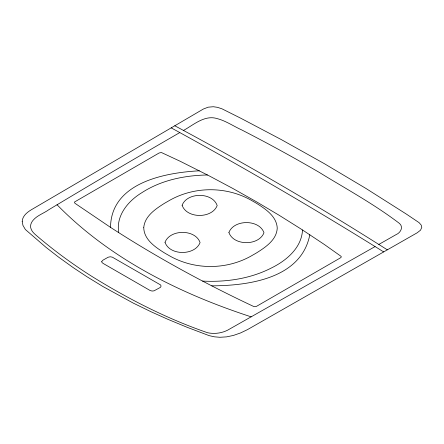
<?xml version="1.0" encoding="UTF-8"?>
<svg xmlns="http://www.w3.org/2000/svg" width="444" height="444" viewBox="0 0 444 444"><rect width="100%" height="100%" fill="white"/><g stroke="black" fill="none" stroke-linecap="round" stroke-linejoin="round"><path stroke-width="0.67" d="M110.523 227.372L75.141 203.419L74.47 202.669L74.581 201.97L159.119 152.991L161.366 152.508L180.203 161.277L208.763 175.641L232.845 188.478L256.288 201.681L279.11 215.246L301.293 229.171L324.481 244.572L341.186 256.421L341.22 257.159L340.426 257.875L256.787 306.188C255.827 306.765 254.606 306.854 253.568 306.427C204.246 283.217 156.277 257.032 110.523 227.372C110.994 182.756 164.496 172.677 199.339 170.801M302.514 229.964C301.648 247.802 286.458 260.561 271.556 267.904C250.41 278.793 226.151 282.317 202.586 281.08M309.818 234.732C301.332 278.621 248.496 285.697 211.738 285.836M375.08 246.564C311.022 206.832 245.865 168.87 179.798 132.578C135.936 157.892 92.297 183.588 48.89 209.668C43.784 213.353 37.257 215.329 33.117 220.241C31.396 222.233 30.17 224.908 30.686 227.583C31.258 230.608 33.455 232.995 35.731 234.915C53.324 250.072 72.089 263.853 91.697 276.29C128.233 298.99 166.994 318.748 207.67 332.761C214.347 334.138 221.456 333.255 227.561 330.208L375.08 246.564L383.655 251.898M183.494 130.442C193.379 125.036 204.629 114.669 217.094 118.587C225.829 120.829 233.372 126.129 241.497 129.826C267.821 143.345 293.795 157.537 319.353 172.461C346.32 189.022 374.475 204.351 399.622 223.56C403.713 227.245 400.416 232.928 396.12 234.61L378.815 244.444M207.487 174.986C184.582 175.374 161.078 180.147 141.658 192.813C128.111 201.015 115.74 215.812 118.759 232.656M251.176 316.844C179.787 293.584 110.079 258.991 57.06 204.767M174.797 125.763C247.097 164.53 318.059 205.805 387.296 249.817M171.201 127.866L179.798 132.578M22.2 221.423L22.944 225.38L25.364 229.515L45.993 247.325L58.53 257.07L73.282 267.66L86.969 276.74L103.019 286.58L133.25 303.091L151.21 311.832L167.754 319.264L187.013 327.25L209.218 335.658L214.452 336.824L219.83 337.279L226.551 336.874L233.477 335.42L240.615 332.917L247.519 329.598L417.205 232.778L420.529 230.175L421.794 227.367L421.217 225.108L419.103 222.66L406.388 214.102L366 188.489L324.286 163.642L281.246 139.56L240.975 118.326L221.967 108.813L217.421 107.32L213.303 106.732L208.169 107.182L203.374 109.03L31.452 209.69C27.173 212.254 22.416 215.995 22.2 221.423M101.704 261.705L102.042 262.559L103.13 263.42L150.183 290.543L152.087 291.048L153.985 290.853L159.624 287.812C161.483 287.185 161.466 284.954 159.624 284.382L112.332 257.165L110.251 256.765L108.114 257.237L102.753 260.295L101.704 261.671M143.756 227.6C143.917 239.516 155.217 247.069 164.252 252.78A122.96 70.99 0 0 0 167.777 254.812C193.628 270.39 227.361 270.39 253.213 254.812A122.96 70.99 0 0 0 256.737 252.78C265.673 247.13 276.684 239.788 277.245 228.116C276.684 216.444 265.673 209.102 256.737 203.452A122.96 70.99 0 0 0 253.213 201.421C227.361 185.842 193.628 185.842 167.777 201.421A122.96 70.99 0 0 0 164.252 203.452C155.428 209.041 144.7 216.178 143.756 227.6M165.007 242.296C169.663 255.811 194.988 255.794 200.078 242.563C195.421 229.049 170.096 229.065 165.007 242.296M182.112 205.272C186.763 218.787 212.093 218.775 217.177 205.544C212.521 192.03 187.196 192.047 182.112 205.272M228.904 232.484C233.561 245.998 258.885 245.982 263.975 232.756C259.318 219.242 233.994 219.253 228.904 232.484"/></g></svg>
